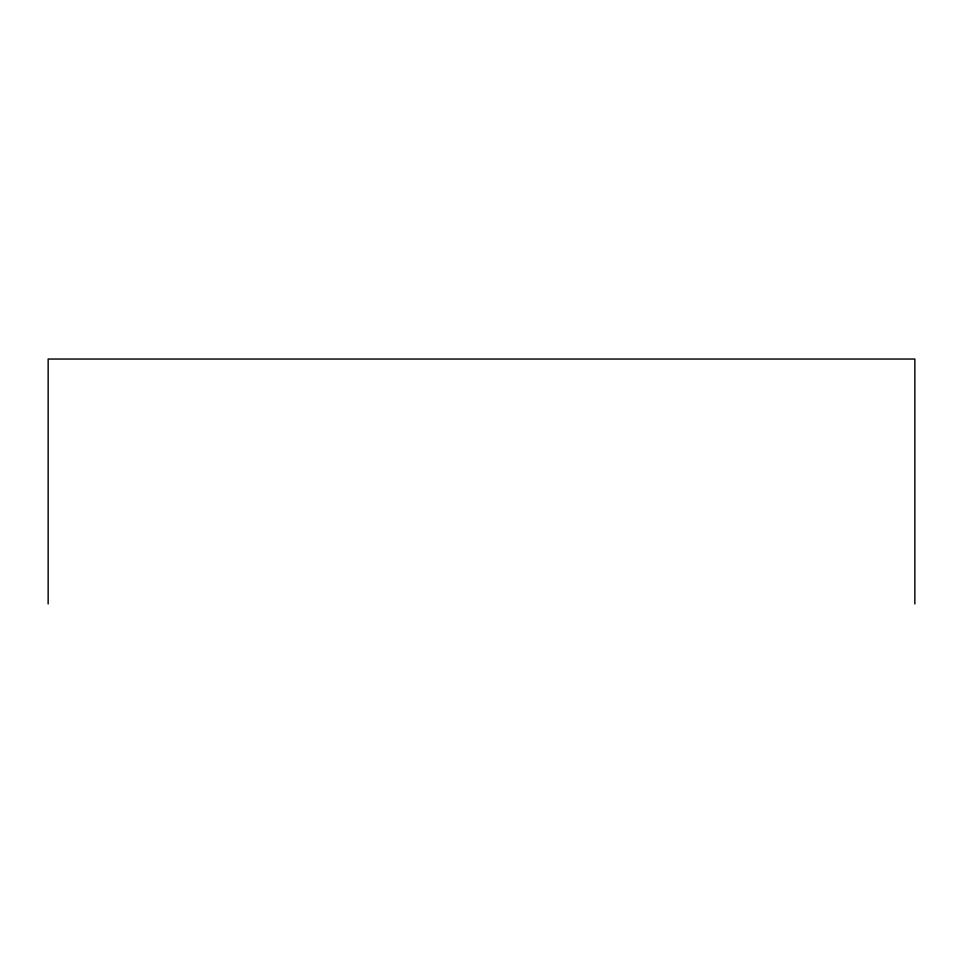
<?xml version="1.0" encoding="UTF-8"?>
<svg xmlns="http://www.w3.org/2000/svg" width="963" height="963" viewBox="0 0 963 963"><rect width="100%" height="100%" fill="white"/><g stroke="black" fill="none" stroke-linecap="round" stroke-linejoin="round"><path stroke-width="1.44" d="M914.85 603.957L914.85 359.043L48.15 359.043L48.15 603.957"/></g></svg>
